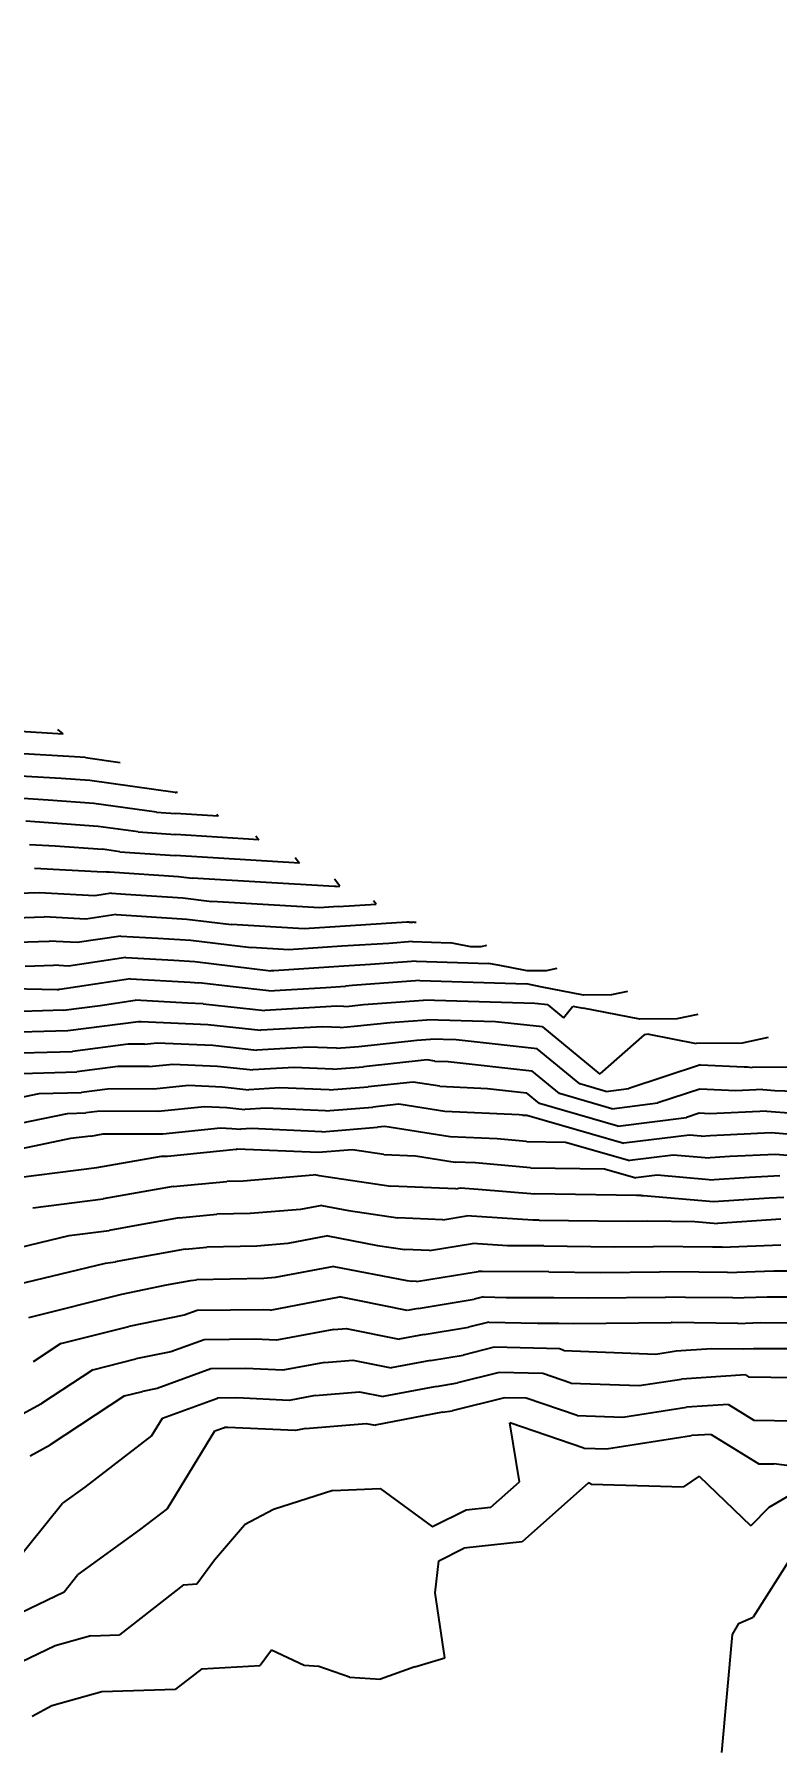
# Model space of a CAD drawing. Header units: metres. Extents: x -1120501 to 1198934, y -4928884 to 66998.
# Drawn here: x -605 to -509.7, y -196.8 to 23.7 of the extents above; entities that cross this region are included whole.
import ezdxf

# ---------------------------------------------------------------- set-up
doc = ezdxf.new("R2010")
doc.units = ezdxf.units.M
doc.layers.add('Cross Sections', color=10, linetype='Continuous')
doc.layers.add('SURF2CONTOURS', color=7, linetype='Continuous', lineweight=0)
doc.styles.add('DEFAULT', font='arial.ttf', dxfattribs={"height": 28.222222})

msp = doc.modelspace()

# ---------------------------------------------------------------- linework, layer by layer
at = {"color": 7, "lineweight": 0}
msp.add_circle((-684.64, 190.5), 66807.04, dxfattribs=at)
at = {"layer": 'SURF2CONTOURS', "color": 2, "linetype": 'Continuous', "lineweight": -3}
for p, q in [((-607.52, -65.68, 269.5), (-601.3, -66.04, 269.5)), ((-601.3, -66.04, 269.5), (-601.99, -65.48, 269.5)), ((-601.55, -71.77, 268.5), (-606.82, -71.47, 268.5)), ((-597.9, -72.04, 268.5), (-601.55, -71.77, 268.5)), ((-586.93, -73.56, 268.5), (-597.9, -72.04, 268.5)), ((-586.93, -73.56, 268.5), (-586.84, -73.56, 268.5)), ((-586.62, -73.58, 268.5), (-586.84, -73.56, 268.5)), ((-586.62, -73.57, 268.5), (-586.62, -73.58, 268.5)), ((-604.94, -77.33, 267.5), (-606.11, -77.26, 267.5)), ((-596.82, -77.92, 267.5), (-604.94, -77.33, 267.5)), ((-591.68, -78.63, 267.5), (-596.82, -77.92, 267.5)), ((-591.68, -78.63, 267.5), (-586.91, -78.96, 267.5)), ((-576.18, -79.63, 267.5), (-586.91, -78.96, 267.5)), ((-576.56, -79.12, 267.5), (-576.18, -79.63, 267.5)), ((-596.13, -83.81, 266.5), (-605.01, -83.34, 266.5)), ((-595.73, -83.75, 266.5), (-596.13, -83.81, 266.5)), ((-595.73, -83.75, 266.5), (-595.38, -83.77, 266.5)), ((-595.38, -83.77, 266.5), (-586.49, -84.37, 266.5)), ((-586.49, -84.37, 266.5), (-584.75, -84.58, 266.5)), ((-566.46, -85.65, 266.5), (-584.75, -84.58, 266.5)), ((-565.8, -85.61, 266.5), (-566.49, -84.68, 266.5)), ((-566.24, -85.64, 266.5), (-566.46, -85.65, 266.5)), ((-566.24, -85.64, 266.5), (-565.8, -85.61, 266.5)), ((-614.37, -89.91, 265.5), (-603.75, -89.54, 265.5)), ((-598.38, -89.83, 265.5), (-603.75, -89.54, 265.5)), ((-594.5, -89.25, 265.5), (-598.38, -89.83, 265.5)), ((-594.5, -89.25, 265.5), (-591.24, -89.43, 265.5)), ((-591.24, -89.43, 265.5), (-585.45, -89.82, 265.5)), ((-585.45, -89.82, 265.5), (-579.71, -90.51, 265.5)), ((-557.21, -90.23, 265.5), (-565.77, -90.75, 265.5)), ((-556.91, -90.2, 265.5), (-557.21, -90.23, 265.5)), ((-556.91, -90.2, 265.5), (-556.44, -90.22, 265.5)), ((-556.38, -90.23, 265.5), (-556.44, -90.22, 265.5)), ((-556.19, -90.27, 265.5), (-556.38, -90.23, 265.5)), ((-556.07, -90.27, 265.5), (-556.19, -90.27, 265.5)), ((-556, -90.25, 265.5), (-556.07, -90.27, 265.5)), ((-570.37, -91.06, 265.5), (-579.71, -90.51, 265.5)), ((-565.77, -90.75, 265.5), (-570.37, -91.06, 265.5)), ((-593.28, -94.74, 264.5), (-600.62, -95.85, 264.5)), ((-593.28, -94.74, 264.5), (-587.09, -95.08, 264.5)), ((-606.19, -95.87, 264.5), (-602.49, -95.75, 264.5)), ((-600.62, -95.85, 264.5), (-602.49, -95.75, 264.5)), ((-587.09, -95.08, 264.5), (-584.4, -95.26, 264.5)), ((-584.4, -95.26, 264.5), (-574.67, -96.44, 264.5)), ((-574.28, -96.46, 264.5), (-574.67, -96.44, 264.5)), ((-565.29, -95.86, 264.5), (-574.28, -96.46, 264.5)), ((-561.84, -95.65, 264.5), (-565.29, -95.86, 264.5)), ((-555.99, -95.21, 264.5), (-561.84, -95.65, 264.5)), ((-555.99, -95.21, 264.5), (-546.72, -95.5, 264.5)), ((-545.47, -95.74, 264.5), (-546.72, -95.5, 264.5)), ((-541.74, -96.47, 264.5), (-545.47, -95.74, 264.5)), ((-539.3, -96.45, 264.5), (-541.74, -96.47, 264.5)), ((-537.92, -96.15, 264.5), (-539.3, -96.45, 264.5)), ((-601.28, -101.51, 263.5), (-596.56, -100.91, 263.5)), ((-596.56, -100.91, 263.5), (-592.05, -100.23, 263.5)), ((-585.33, -100.6, 263.5), (-592.05, -100.23, 263.5)), ((-583.34, -100.69, 263.5), (-585.33, -100.6, 263.5)), ((-583.34, -100.69, 263.5), (-575.43, -101.55, 263.5)), ((-566.16, -101.01, 263.5), (-575.43, -101.55, 263.5)), ((-565.28, -101.05, 263.5), (-566.16, -101.01, 263.5)), ((-565.28, -101.05, 263.5), (-564.58, -100.99, 263.5)), ((-564.58, -100.99, 263.5), (-562.76, -100.8, 263.5)), ((-562.76, -100.8, 263.5), (-555.07, -100.22, 263.5)), ((-540.77, -100.66, 263.5), (-555.07, -100.22, 263.5)), ((-539.11, -100.84, 263.5), (-540.77, -100.66, 263.5)), ((-539.11, -100.84, 263.5), (-537.08, -102.51, 263.5)), ((-537.08, -102.51, 263.5), (-535.89, -100.99, 263.5)), ((-535.89, -100.99, 263.5), (-534.56, -101.26, 263.5)), ((-527.29, -102.68, 263.5), (-534.56, -101.26, 263.5)), ((-601.28, -101.51, 263.5), (-606.67, -101.67, 263.5)), ((-522.53, -102.63, 263.5), (-527.29, -102.68, 263.5)), ((-519.84, -102.05, 263.5), (-522.53, -102.63, 263.5)), ((-590.86, -105.86, 262.5), (-589.26, -105.7, 262.5)), ((-589.26, -105.7, 262.5), (-582.11, -106.01, 262.5)), ((-563.37, -106.17, 262.5), (-555.93, -105.36, 262.5)), ((-555.93, -105.36, 262.5), (-554.15, -105.23, 262.5)), ((-550.84, -105.33, 262.5), (-554.15, -105.23, 262.5)), ((-540.47, -106.47, 262.5), (-550.84, -105.33, 262.5)), ((-611.73, -107.12, 262.5), (-600.12, -106.79, 262.5)), ((-592.97, -105.87, 262.5), (-600.12, -106.79, 262.5)), ((-590.86, -105.86, 262.5), (-592.97, -105.87, 262.5)), ((-582.11, -106.01, 262.5), (-576.46, -106.63, 262.5)), ((-569.82, -106.25, 262.5), (-576.46, -106.63, 262.5)), ((-566.22, -106.4, 262.5), (-569.82, -106.25, 262.5)), ((-566.22, -106.4, 262.5), (-563.37, -106.17, 262.5)), ((-535, -110.96, 262.5), (-540.47, -106.47, 262.5)), ((-519.49, -108.52, 262.5), (-528.71, -111.56, 262.5)), ((-519.49, -108.52, 262.5), (-513.88, -108.79, 262.5)), ((-513.88, -108.79, 262.5), (-513.48, -108.76, 262.5)), ((-513.48, -108.76, 262.5), (-512.84, -108.88, 262.5)), ((-505.76, -108.81, 262.5), (-512.84, -108.88, 262.5)), ((-612.12, -113.81, 261.5), (-604.41, -112.21, 261.5)), ((-604.41, -112.21, 261.5), (-598.96, -112.06, 261.5)), ((-595.61, -111.63, 261.5), (-598.96, -112.06, 261.5)), ((-589.68, -111.61, 261.5), (-595.61, -111.63, 261.5)), ((-589.68, -111.61, 261.5), (-585.2, -111.15, 261.5)), ((-585.2, -111.15, 261.5), (-580.89, -111.34, 261.5)), ((-580.89, -111.34, 261.5), (-577.48, -111.71, 261.5)), ((-573.48, -111.48, 261.5), (-577.48, -111.71, 261.5)), ((-567.16, -111.75, 261.5), (-573.48, -111.48, 261.5)), ((-567.16, -111.75, 261.5), (-562.16, -111.35, 261.5)), ((-556.4, -110.73, 261.5), (-562.16, -111.35, 261.5)), ((-552.95, -111.27, 261.5), (-556.4, -110.73, 261.5)), ((-552.95, -111.27, 261.5), (-546.82, -111.55, 261.5)), ((-546.82, -111.55, 261.5), (-541.82, -112.1, 261.5)), ((-540.16, -113.47, 261.5), (-541.82, -112.1, 261.5)), ((-531.65, -111.93, 262.5), (-535, -110.96, 262.5)), ((-531.65, -111.93, 262.5), (-528.71, -111.56, 262.5)), ((-530.11, -116.37, 261.5), (-540.16, -113.47, 261.5)), ((-510.96, -114.45, 261.5), (-518.31, -114.8, 261.5)), ((-510.96, -114.45, 261.5), (-507.59, -114.74, 261.5)), ((-588.51, -117.36, 260.5), (-581.13, -116.6, 260.5)), ((-581.13, -116.6, 260.5), (-579.66, -116.67, 260.5)), ((-579.66, -116.67, 260.5), (-578.5, -116.79, 260.5)), ((-577.14, -116.71, 260.5), (-578.5, -116.79, 260.5)), ((-568.11, -117.1, 260.5), (-577.14, -116.71, 260.5)), ((-568.11, -117.1, 260.5), (-560.95, -116.53, 260.5)), ((-560.02, -116.43, 260.5), (-560.95, -116.53, 260.5)), ((-551.64, -117.75, 260.5), (-560.02, -116.43, 260.5)), ((-530.11, -116.37, 261.5), (-521.27, -115.26, 261.5)), ((-519.67, -114.73, 261.5), (-521.27, -115.26, 261.5)), ((-518.31, -114.8, 261.5), (-519.67, -114.73, 261.5)), ((-600.35, -117.99, 260.5), (-610.73, -120.13, 260.5)), ((-597.76, -117.66, 260.5), (-600.35, -117.99, 260.5)), ((-597.76, -117.66, 260.5), (-596.17, -117.38, 260.5)), ((-596.17, -117.38, 260.5), (-588.51, -117.36, 260.5)), ((-545.58, -118.03, 260.5), (-551.64, -117.75, 260.5)), ((-541.82, -118.36, 260.5), (-545.58, -118.03, 260.5)), ((-541.82, -118.36, 260.5), (-536.81, -118.43, 260.5)), ((-536.81, -118.43, 260.5), (-528.57, -120.81, 260.5)), ((-522.99, -120.11, 260.5), (-528.57, -120.81, 260.5)), ((-518.89, -120.47, 260.5), (-522.99, -120.11, 260.5)), ((-518.89, -120.47, 260.5), (-515.71, -120.25, 260.5)), ((-515.71, -120.25, 260.5), (-509.87, -119.98, 260.5)), ((-509.87, -119.98, 260.5), (-502.92, -120.56, 260.5)), ((-578.19, -123.45, 259.5), (-580.29, -123.49, 259.5)), ((-569.22, -122.7, 259.5), (-578.19, -123.45, 259.5)), ((-568.87, -122.63, 259.5), (-569.22, -122.7, 259.5)), ((-568.87, -122.63, 259.5), (-568.43, -122.71, 259.5)), ((-568.43, -122.71, 259.5), (-559.26, -124.09, 259.5)), ((-589.65, -124.58, 259.5), (-596.18, -125.73, 259.5)), ((-587.18, -124.13, 259.5), (-589.65, -124.58, 259.5)), ((-587.18, -124.13, 259.5), (-580.29, -123.49, 259.5)), ((-550.91, -124.42, 259.5), (-559.26, -124.09, 259.5)), ((-550.91, -124.42, 259.5), (-550.29, -124.32, 259.5)), ((-550.29, -124.32, 259.5), (-548.03, -124.47, 259.5)), ((-548.03, -124.47, 259.5), (-540.77, -125.09, 259.5)), ((-527.69, -125.29, 259.5), (-540.77, -125.09, 259.5)), ((-527.12, -125.29, 259.5), (-527.69, -125.29, 259.5)), ((-527.12, -125.29, 259.5), (-527.02, -125.29, 259.5)), ((-527.02, -125.29, 259.5), (-526.79, -125.3, 259.5)), ((-526.79, -125.3, 259.5), (-517.84, -126.07, 259.5)), ((-517.84, -126.07, 259.5), (-510.66, -125.59, 259.5)), ((-510.66, -125.59, 259.5), (-508.79, -125.5, 259.5)), ((-605.19, -126.87, 259.5), (-596.18, -125.73, 259.5)), ((-585.67, -132.17, 258.5), (-593.68, -133.64, 258.5)), ((-585.67, -132.17, 258.5), (-582.88, -131.91, 258.5)), ((-576.44, -131.78, 258.5), (-582.88, -131.91, 258.5)), ((-572.48, -131.45, 258.5), (-576.44, -131.78, 258.5)), ((-567.34, -130.47, 258.5), (-572.48, -131.45, 258.5)), ((-567.34, -130.47, 258.5), (-560.95, -131.7, 258.5)), ((-560.95, -131.7, 258.5), (-557.46, -132.23, 258.5)), ((-554.28, -132.35, 258.5), (-557.46, -132.23, 258.5)), ((-554.28, -132.35, 258.5), (-548.78, -131.46, 258.5)), ((-544.27, -131.75, 258.5), (-548.78, -131.46, 258.5)), ((-539.59, -131.76, 258.5), (-544.27, -131.75, 258.5)), ((-539.59, -131.76, 258.5), (-530.59, -131.86, 258.5)), ((-530.59, -131.86, 258.5), (-525.51, -131.82, 258.5)), ((-517.96, -131.9, 258.5), (-525.51, -131.82, 258.5)), ((-516.71, -131.92, 258.5), (-517.96, -131.9, 258.5)), ((-516.71, -131.92, 258.5), (-509.19, -131.62, 258.5)), ((-607.24, -136.7, 258.5), (-595.88, -133.97, 258.5)), ((-595.88, -133.97, 258.5), (-594.61, -133.81, 258.5)), ((-593.68, -133.64, 258.5), (-594.61, -133.81, 258.5)), ((-568.97, -138.91, 257.5), (-565.82, -138.31, 257.5)), ((-563.5, -138.75, 257.5), (-565.82, -138.31, 257.5)), ((-557.14, -140.06, 257.5), (-563.5, -138.75, 257.5)), ((-555.74, -139.79, 257.5), (-548.55, -138.6, 257.5)), ((-547.34, -138.3, 257.5), (-548.55, -138.6, 257.5)), ((-547.34, -138.3, 257.5), (-544.42, -138.38, 257.5)), ((-544.42, -138.38, 257.5), (-538.32, -138.38, 257.5)), ((-538.32, -138.38, 257.5), (-534.06, -138.43, 257.5)), ((-534.06, -138.43, 257.5), (-524, -138.34, 257.5)), ((-521.42, -138.37, 257.5), (-524, -138.34, 257.5)), ((-515.36, -138.44, 257.5), (-521.42, -138.37, 257.5)), ((-515.36, -138.44, 257.5), (-510.93, -138.27, 257.5)), ((-510.93, -138.27, 257.5), (-506.12, -138.28, 257.5)), ((-585.76, -140.64, 257.5), (-592.87, -142.1, 257.5)), ((-584.09, -140.04, 257.5), (-585.76, -140.64, 257.5)), ((-575.55, -139.95, 257.5), (-584.09, -140.04, 257.5)), ((-574.72, -139.99, 257.5), (-575.55, -139.95, 257.5)), ((-574.72, -139.99, 257.5), (-568.97, -138.91, 257.5)), ((-555.74, -139.79, 257.5), (-557.14, -140.06, 257.5)), ((-601.61, -144.3, 257.5), (-592.87, -142.1, 257.5)), ((-601.61, -144.3, 257.5), (-605.18, -146.64, 257.5)), ((-546, -144.77, 256.5), (-549.97, -145.76, 256.5)), ((-537.61, -144.98, 256.5), (-546, -144.77, 256.5)), ((-537.02, -145.18, 256.5), (-537.61, -144.98, 256.5)), ((-537.02, -145.18, 256.5), (-525.24, -145.63, 256.5)), ((-525.24, -145.63, 256.5), (-522.6, -145.22, 256.5)), ((-522.6, -145.22, 256.5), (-518.06, -144.92, 256.5)), ((-518.06, -144.92, 256.5), (-514, -144.97, 256.5)), ((-514, -144.97, 256.5), (-512.67, -144.92, 256.5)), ((-512.67, -144.92, 256.5), (-504.71, -144.93, 256.5)), ((-582.36, -147.54, 256.5), (-589.23, -150.05, 256.5)), ((-577.87, -147.5, 256.5), (-582.36, -147.54, 256.5)), ((-573.1, -147.72, 256.5), (-577.87, -147.5, 256.5)), ((-567.77, -146.72, 256.5), (-573.1, -147.72, 256.5)), ((-567.77, -146.72, 256.5), (-564.12, -146.41, 256.5)), ((-564.12, -146.41, 256.5), (-559.2, -147.42, 256.5)), ((-554.17, -146.45, 256.5), (-559.2, -147.42, 256.5)), ((-554.17, -146.45, 256.5), (-549.97, -145.76, 256.5)), ((-593.42, -151.01, 256.5), (-602.99, -157.29, 256.5)), ((-593.42, -151.01, 256.5), (-591.11, -150.43, 256.5)), ((-589.23, -150.05, 256.5), (-591.11, -150.43, 256.5)), ((-544.65, -151.24, 255.5), (-551.38, -152.91, 255.5)), ((-541.86, -151.31, 255.5), (-544.65, -151.24, 255.5)), ((-535.31, -153.53, 255.5), (-541.86, -151.31, 255.5)), ((-515.92, -152.12, 255.5), (-521.3, -152.47, 255.5)), ((-515.92, -152.12, 255.5), (-512.66, -154.13, 255.5)), ((-552.6, -153.11, 255.5), (-561.26, -154.77, 255.5)), ((-552.6, -153.11, 255.5), (-551.38, -152.91, 255.5)), ((-535.31, -153.53, 255.5), (-529.45, -153.75, 255.5)), ((-529.45, -153.75, 255.5), (-521.3, -152.47, 255.5)), ((-512.66, -154.13, 255.5), (-507.36, -154.2, 255.5)), ((-587.93, -165.44, 255.5), (-581.86, -155.5, 255.5)), ((-581.86, -155.5, 255.5), (-580.62, -155.05, 255.5)), ((-580.19, -155.05, 255.5), (-580.62, -155.05, 255.5)), ((-571.48, -155.45, 255.5), (-580.19, -155.05, 255.5)), ((-570.19, -155.2, 255.5), (-571.48, -155.45, 255.5)), ((-570.19, -155.2, 255.5), (-562.4, -154.54, 255.5)), ((-562.4, -154.54, 255.5), (-561.26, -154.77, 255.5)), ((-605.54, -158.68, 256.5), (-602.99, -157.29, 256.5)), ((-533.88, -162.18, 254.5), (-542.37, -169.75, 254.5)), ((-533.52, -162.35, 254.5), (-533.88, -162.18, 254.5)), ((-533.52, -162.35, 254.5), (-521.69, -162.66, 254.5)), ((-519.66, -161.31, 254.5), (-521.69, -162.66, 254.5)), ((-519.66, -161.31, 254.5), (-513.04, -167.69, 254.5)), ((-510.71, -165.33, 254.5), (-513.04, -167.69, 254.5)), ((-508.17, -163.84, 254.5), (-510.71, -165.33, 254.5)), ((-587.93, -165.44, 255.5), (-591.51, -168.2, 255.5)), ((-591.51, -168.2, 255.5), (-599.41, -173.93, 255.5)), ((-542.37, -169.75, 254.5), (-549.89, -170.55, 254.5)), ((-553.1, -172.15, 254.5), (-549.89, -170.55, 254.5)), ((-601.18, -176.13, 255.5), (-599.41, -173.93, 255.5)), ((-553.55, -176.29, 254.5), (-553.1, -172.15, 254.5)), ((-607.87, -179.34, 255.5), (-601.18, -176.13, 255.5)), ((-552.31, -184.63, 254.5), (-553.55, -176.29, 254.5)), ((-574.58, -183.63, 254.5), (-576.01, -185.58, 254.5)), ((-570.37, -185.58, 254.5), (-574.58, -183.63, 254.5)), ((-556.15, -185.75, 254.5), (-552.31, -184.63, 254.5)), ((-583.53, -186.01, 254.5), (-586.88, -188.63, 254.5)), ((-583.53, -186.01, 254.5), (-576.01, -185.58, 254.5)), ((-568.51, -185.73, 254.5), (-570.37, -185.58, 254.5)), ((-564.54, -187.09, 254.5), (-568.51, -185.73, 254.5)), ((-564.54, -187.09, 254.5), (-560.58, -187.35, 254.5)), ((-556.15, -185.75, 254.5), (-560.58, -187.35, 254.5)), ((-602.75, -190.73, 254.5), (-596.34, -188.93, 254.5)), ((-596.34, -188.93, 254.5), (-586.88, -188.63, 254.5)), ((-605.27, -192.09, 254.5), (-602.75, -190.73, 254.5))]:
    msp.add_line(p, q, dxfattribs=at)
at = {"layer": 'SURF2CONTOURS', "color": 4, "linetype": 'Continuous', "lineweight": -3}
for p, q in [((-599.86, -69, 269), (-607.17, -68.57, 269)), ((-598.44, -69.1, 269), (-599.86, -69, 269)), ((-598.44, -69.1, 269), (-594, -69.71, 269)), ((-603.24, -74.55, 268), (-606.46, -74.36, 268)), ((-597.36, -74.98, 268), (-603.24, -74.55, 268)), ((-589.31, -76.09, 268), (-597.36, -74.98, 268)), ((-589.31, -76.09, 268), (-586.87, -76.26, 268)), ((-581.4, -76.61, 268), (-586.87, -76.26, 268)), ((-581.59, -76.35, 268), (-581.4, -76.61, 268)), ((-605.64, -80.24, 267), (-602.32, -80.42, 267)), ((-602.32, -80.42, 267), (-596.28, -80.86, 267)), ((-594.05, -81.17, 267), (-596.28, -80.86, 267)), ((-594.05, -81.17, 267), (-586.94, -81.65, 267)), ((-570.96, -82.66, 267), (-586.94, -81.65, 267)), ((-571.52, -81.9, 267), (-570.96, -82.66, 267)), ((-604.38, -86.44, 266), (-616.61, -86.87, 266)), ((-597.25, -86.82, 266), (-604.38, -86.44, 266)), ((-595.11, -86.5, 266), (-597.25, -86.82, 266)), ((-595.11, -86.5, 266), (-593.31, -86.6, 266)), ((-593.31, -86.6, 266), (-585.97, -87.09, 266)), ((-585.97, -87.09, 266), (-582.23, -87.55, 266)), ((-568.42, -88.36, 266), (-582.23, -87.55, 266)), ((-566.01, -88.19, 266), (-568.42, -88.36, 266)), ((-566.01, -88.19, 266), (-561.13, -87.9, 266)), ((-561.13, -87.9, 266), (-561.46, -87.46, 266)), ((-593.89, -91.99, 265), (-599.5, -92.84, 265)), ((-593.89, -91.99, 265), (-589.17, -92.25, 265)), ((-589.17, -92.25, 265), (-584.93, -92.54, 265)), ((-584.93, -92.54, 265), (-577.19, -93.47, 265)), ((-610.28, -92.89, 265), (-603.12, -92.64, 265)), ((-599.5, -92.84, 265), (-603.12, -92.64, 265)), ((-572.33, -93.76, 265), (-577.19, -93.47, 265)), ((-565.53, -93.31, 265), (-572.33, -93.76, 265)), ((-559.52, -92.94, 265), (-565.53, -93.31, 265)), ((-556.45, -92.71, 265), (-559.52, -92.94, 265)), ((-556.45, -92.71, 265), (-551.58, -92.86, 265)), ((-550.93, -92.99, 265), (-551.58, -92.86, 265)), ((-548.97, -93.37, 265), (-550.93, -92.99, 265)), ((-547.69, -93.36, 265), (-548.97, -93.37, 265)), ((-546.96, -93.2, 265), (-547.69, -93.36, 265)), ((-615.35, -98.6, 264), (-602.1, -98.85, 264)), ((-602.1, -98.85, 264), (-601.86, -98.85, 264)), ((-601.74, -98.85, 264), (-601.86, -98.85, 264)), ((-592.67, -97.49, 264), (-601.74, -98.85, 264)), ((-592.67, -97.49, 264), (-585.02, -97.91, 264)), ((-585.02, -97.91, 264), (-583.88, -97.98, 264)), ((-579.47, -98.52, 264), (-583.88, -97.98, 264)), ((-574.92, -99.01, 264), (-579.47, -98.52, 264)), ((-574.92, -99.01, 264), (-567.61, -98.59, 264)), ((-567.61, -98.59, 264), (-565.05, -98.42, 264)), ((-564.15, -98.36, 264), (-565.05, -98.42, 264)), ((-555.53, -97.72, 264), (-564.15, -98.36, 264)), ((-555.53, -97.72, 264), (-541.85, -98.13, 264)), ((-540.02, -98.5, 264), (-541.85, -98.13, 264)), ((-534.52, -99.58, 264), (-540.02, -98.5, 264)), ((-528.88, -99.1, 264), (-530.92, -99.54, 264)), ((-530.92, -99.54, 264), (-534.52, -99.58, 264)), ((-591.64, -102.99, 263), (-600.7, -104.15, 263)), ((-591.44, -102.99, 263), (-591.64, -102.99, 263)), ((-591.44, -102.99, 263), (-591.29, -102.98, 263)), ((-591.29, -102.98, 263), (-582.73, -103.35, 263)), ((-582.73, -103.35, 263), (-575.94, -104.09, 263)), ((-567.99, -103.63, 263), (-575.94, -104.09, 263)), ((-565.75, -103.72, 263), (-567.99, -103.63, 263)), ((-565.75, -103.72, 263), (-563.97, -103.58, 263)), ((-563.97, -103.58, 263), (-559.34, -103.08, 263)), ((-559.34, -103.08, 263), (-554.61, -102.73, 263)), ((-545.81, -103, 263), (-554.61, -102.73, 263)), ((-539.79, -103.66, 263), (-545.81, -103, 263)), ((-600.7, -104.15, 263), (-611.87, -104.47, 263)), ((-539.79, -103.66, 263), (-532.43, -109.7, 263)), ((-526.73, -104.65, 263), (-532.42, -109.68, 263)), ((-526.11, -104.6, 263), (-526.73, -104.65, 263)), ((-526.11, -104.6, 263), (-520.06, -105.78, 263)), ((-514.15, -105.72, 263), (-520.06, -105.78, 263)), ((-510.8, -105, 263), (-514.15, -105.72, 263)), ((-554.6, -107.87, 262), (-562.76, -108.76, 262)), ((-553.61, -108.03, 262), (-554.6, -107.87, 262)), ((-553.61, -108.03, 262), (-551.87, -108.11, 262)), ((-608.07, -109.67, 262), (-599.54, -109.42, 262)), ((-594.29, -108.75, 262), (-599.54, -109.42, 262)), ((-590.27, -108.74, 262), (-594.29, -108.75, 262)), ((-590.27, -108.74, 262), (-587.23, -108.43, 262)), ((-587.23, -108.43, 262), (-581.5, -108.68, 262)), ((-581.5, -108.68, 262), (-576.97, -109.17, 262)), ((-571.65, -108.86, 262), (-576.97, -109.17, 262)), ((-566.69, -109.07, 262), (-571.65, -108.86, 262)), ((-566.69, -109.07, 262), (-562.76, -108.76, 262)), ((-551.87, -108.11, 262), (-541.14, -109.29, 262)), ((-537.58, -112.22, 262), (-541.14, -109.29, 262)), ((-532.42, -109.68, 263), (-532.43, -109.7, 263)), ((-530.88, -114.15, 262), (-537.58, -112.22, 262)), ((-519.58, -111.63, 262), (-524.99, -113.41, 262)), ((-514.95, -111.85, 262), (-519.58, -111.63, 262)), ((-511.51, -111.69, 262), (-514.95, -111.85, 262)), ((-511.51, -111.69, 262), (-509.93, -111.82, 262)), ((-509.93, -111.82, 262), (-500.74, -112.1, 262)), ((-596.93, -114.51, 261), (-598.39, -114.69, 261)), ((-589.1, -114.48, 261), (-596.93, -114.51, 261)), ((-589.1, -114.48, 261), (-583.16, -113.88, 261)), ((-583.16, -113.88, 261), (-580.28, -114, 261)), ((-580.28, -114, 261), (-577.99, -114.25, 261)), ((-575.31, -114.1, 261), (-577.99, -114.25, 261)), ((-567.64, -114.42, 261), (-575.31, -114.1, 261)), ((-567.64, -114.42, 261), (-561.55, -113.94, 261)), ((-558.21, -113.58, 261), (-561.55, -113.94, 261)), ((-552.3, -114.51, 261), (-558.21, -113.58, 261)), ((-542.77, -114.95, 261), (-552.3, -114.51, 261)), ((-530.88, -114.15, 262), (-524.99, -113.41, 262)), ((-611.43, -116.97, 261), (-600.74, -114.76, 261)), ((-600.74, -114.76, 261), (-598.39, -114.69, 261)), ((-542.35, -114.99, 261), (-542.77, -114.95, 261)), ((-542.35, -114.99, 261), (-541.79, -115, 261)), ((-541.79, -115, 261), (-529.34, -118.59, 261)), ((-520.92, -117.53, 261), (-529.34, -118.59, 261)), ((-519.41, -117.66, 261), (-520.92, -117.53, 261)), ((-519.41, -117.66, 261), (-518.24, -117.58, 261)), ((-518.24, -117.58, 261), (-510.42, -117.21, 261)), ((-510.42, -117.21, 261), (-505.25, -117.65, 261)), ((-596.97, -121.7, 260), (-588.67, -120.23, 260)), ((-588.67, -120.23, 260), (-587.92, -120.23, 260)), ((-587.92, -120.23, 260), (-579.1, -119.33, 260)), ((-579.1, -119.33, 260), (-579.05, -119.33, 260)), ((-579.05, -119.33, 260), (-579.02, -119.33, 260)), ((-578.97, -119.33, 260), (-579.02, -119.33, 260)), ((-568.58, -119.77, 260), (-578.97, -119.33, 260)), ((-564.18, -119.42, 260), (-568.58, -119.77, 260)), ((-560.16, -120.03, 260), (-564.18, -119.42, 260)), ((-560.16, -120.03, 260), (-556.09, -120.19, 260)), ((-556.09, -120.19, 260), (-550.98, -121, 260)), ((-548.39, -121.11, 260), (-550.98, -121, 260)), ((-541.3, -121.72, 260), (-548.39, -121.11, 260)), ((-609.84, -123.32, 260), (-596.97, -121.7, 260)), ((-541.3, -121.72, 260), (-531.83, -121.87, 260)), ((-531.83, -121.87, 260), (-527.8, -123.03, 260)), ((-525.07, -122.69, 260), (-527.8, -123.03, 260)), ((-518.36, -123.27, 260), (-525.07, -122.69, 260)), ((-518.36, -123.27, 260), (-513.19, -122.92, 260)), ((-513.19, -122.92, 260), (-509.33, -122.74, 260)), ((-586.43, -128.15, 259), (-581.59, -127.7, 259)), ((-577.31, -127.61, 259), (-581.59, -127.7, 259)), ((-570.85, -127.07, 259), (-577.31, -127.61, 259)), ((-568.11, -126.55, 259), (-570.85, -127.07, 259)), ((-568.11, -126.55, 259), (-564.69, -127.21, 259)), ((-564.69, -127.21, 259), (-558.36, -128.16, 259)), ((-600.54, -130.42, 259), (-595.39, -129.77, 259)), ((-591.67, -129.11, 259), (-595.39, -129.77, 259)), ((-586.43, -128.15, 259), (-591.67, -129.11, 259)), ((-552.59, -128.39, 259), (-558.36, -128.16, 259)), ((-552.59, -128.39, 259), (-549.54, -127.89, 259)), ((-541.02, -128.45, 259), (-549.54, -127.89, 259)), ((-540.22, -128.45, 259), (-541.02, -128.45, 259)), ((-540.22, -128.45, 259), (-528.86, -128.58, 259)), ((-528.86, -128.58, 259), (-526.27, -128.56, 259)), ((-526.27, -128.56, 259), (-520.24, -128.62, 259)), ((-520.24, -128.62, 259), (-517.32, -128.88, 259)), ((-509.18, -128.33, 259), (-517.32, -128.88, 259)), ((-608.17, -132.26, 259), (-600.54, -130.42, 259)), ((-566.58, -134.39, 258), (-574.11, -135.83, 258)), ((-566.58, -134.39, 258), (-557.21, -136.19, 258)), ((-588.04, -136.76, 258), (-584.92, -136.19, 258)), ((-584.92, -136.19, 258), (-584.18, -136.12, 258)), ((-575.56, -135.95, 258), (-584.18, -136.12, 258)), ((-574.11, -135.83, 258), (-575.56, -135.95, 258)), ((-557.21, -136.19, 258), (-556.56, -136.29, 258)), ((-555.96, -136.32, 258), (-556.56, -136.29, 258)), ((-555.96, -136.32, 258), (-548.03, -135.03, 258)), ((-547.52, -135.06, 258), (-548.03, -135.03, 258)), ((-538.96, -135.07, 258), (-547.52, -135.06, 258)), ((-538.96, -135.07, 258), (-532.33, -135.15, 258)), ((-532.33, -135.15, 258), (-524.76, -135.08, 258)), ((-519.69, -135.14, 258), (-524.76, -135.08, 258)), ((-516.04, -135.18, 258), (-519.69, -135.14, 258)), ((-516.04, -135.18, 258), (-510.06, -134.95, 258)), ((-510.06, -134.95, 258), (-506.82, -134.95, 258)), ((-605.7, -140.94, 258), (-593.76, -137.93, 258)), ((-593.76, -137.93, 258), (-588.04, -136.76, 258)), ((-566.57, -142.47, 257), (-573.91, -143.85, 257)), ((-566.57, -142.47, 257), (-564.98, -142.34, 257)), ((-564.98, -142.34, 257), (-558.17, -143.74, 257)), ((-554.96, -143.12, 257), (-558.17, -143.74, 257)), ((-554.96, -143.12, 257), (-549.26, -142.18, 257)), ((-546.67, -141.54, 257), (-549.26, -142.18, 257)), ((-546.67, -141.54, 257), (-540.4, -141.69, 257)), ((-540.4, -141.69, 257), (-537.69, -141.69, 257)), ((-537.69, -141.69, 257), (-535.8, -141.72, 257)), ((-535.8, -141.72, 257), (-523.25, -141.6, 257)), ((-523.15, -141.6, 257), (-523.25, -141.6, 257)), ((-514.68, -141.71, 257), (-523.15, -141.6, 257)), ((-514.68, -141.71, 257), (-511.8, -141.6, 257)), ((-511.8, -141.6, 257), (-505.41, -141.61, 257)), ((-587.49, -145.34, 257), (-591.99, -146.26, 257)), ((-583.23, -143.79, 257), (-587.49, -145.34, 257)), ((-576.71, -143.73, 257), (-583.23, -143.79, 257)), ((-573.91, -143.85, 257), (-576.71, -143.73, 257)), ((-597.51, -147.66, 257), (-604.08, -151.97, 257)), ((-597.51, -147.66, 257), (-591.99, -146.26, 257)), ((-553.38, -149.78, 256), (-560.23, -151.1, 256)), ((-553.38, -149.78, 256), (-550.67, -149.33, 256)), ((-545.33, -148.01, 256), (-550.67, -149.33, 256)), ((-539.73, -148.14, 256), (-545.33, -148.01, 256)), ((-536.16, -149.35, 256), (-539.73, -148.14, 256)), ((-536.16, -149.35, 256), (-527.35, -149.69, 256)), ((-527.35, -149.69, 256), (-521.95, -148.84, 256)), ((-513.72, -148.31, 256), (-521.95, -148.84, 256)), ((-513.72, -148.31, 256), (-513.33, -148.56, 256)), ((-513.33, -148.56, 256), (-504.63, -148.67, 256)), ((-612.55, -156.58, 257), (-604.08, -151.97, 257)), ((-588.58, -153.88, 256), (-581.49, -151.3, 256)), ((-579.03, -151.27, 256), (-581.49, -151.3, 256)), ((-572.29, -151.58, 256), (-579.03, -151.27, 256)), ((-568.98, -150.96, 256), (-572.29, -151.58, 256)), ((-568.98, -150.96, 256), (-563.26, -150.47, 256)), ((-563.26, -150.47, 256), (-560.23, -151.1, 256)), ((-589.92, -156.07, 256), (-588.58, -153.88, 256)), ((-589.92, -156.07, 256), (-598.53, -162.71, 256)), ((-542.72, -162.01, 255), (-543.98, -154.47, 255)), ((-534.46, -157.7, 255), (-543.98, -154.47, 255)), ((-531.56, -157.81, 255), (-520.65, -156.1, 255)), ((-518.12, -155.94, 255), (-520.65, -156.1, 255)), ((-518.12, -155.94, 255), (-511.99, -159.71, 255)), ((-534.46, -157.7, 255), (-531.56, -157.81, 255)), ((-511.99, -159.71, 255), (-510.08, -159.74, 255)), ((-504.58, -160.41, 255), (-510.08, -159.74, 255)), ((-598.53, -162.71, 256), (-601.39, -164.78, 256)), ((-566.71, -163.13, 255), (-574.31, -165.59, 255)), ((-566.71, -163.13, 255), (-560.61, -162.87, 255)), ((-560.61, -162.87, 255), (-553.89, -167.81, 255)), ((-546.45, -165.33, 255), (-542.72, -162.01, 255)), ((-608.01, -173.02, 256), (-601.39, -164.78, 256)), ((-546.45, -165.33, 255), (-549.59, -165.67, 255)), ((-581.89, -172.04, 255), (-578.02, -167.53, 255)), ((-574.31, -165.59, 255), (-578.02, -167.53, 255)), ((-549.59, -165.67, 255), (-553.89, -167.81, 255)), ((-507.9, -171.79, 254), (-512.75, -179.39, 254)), ((-584.16, -175.13, 255), (-581.89, -172.04, 255)), ((-585.85, -175.23, 255), (-594.1, -181.68, 255)), ((-585.85, -175.23, 255), (-584.16, -175.13, 255)), ((-514.62, -180.19, 254), (-515.44, -181.61, 254)), ((-514.62, -180.19, 254), (-512.75, -179.39, 254)), ((-597.78, -181.8, 255), (-602.33, -183.08, 255)), ((-597.78, -181.8, 255), (-594.1, -181.68, 255)), ((-515.44, -181.61, 254), (-516.81, -196.78, 254)), ((-602.33, -183.08, 255), (-606.69, -185.17, 255))]:
    msp.add_line(p, q, dxfattribs=at)

# ---------------------------------------------------------------- texts
at = {"layer": 'Cross Sections', "linetype": 'Continuous', "lineweight": 0, "insert": (-666.44, 17.38, 284), "char_height": 28.2222, "attachment_point": 1, "rotation": 81.5369, "style": 'DEFAULT'}
msp.add_mtext_dynamic_manual_height_columns('Chainage 2000', width=291.8978, gutter_width=141.11, heights=[20.2], dxfattribs=at)

doc.saveas('drawing.dxf')
